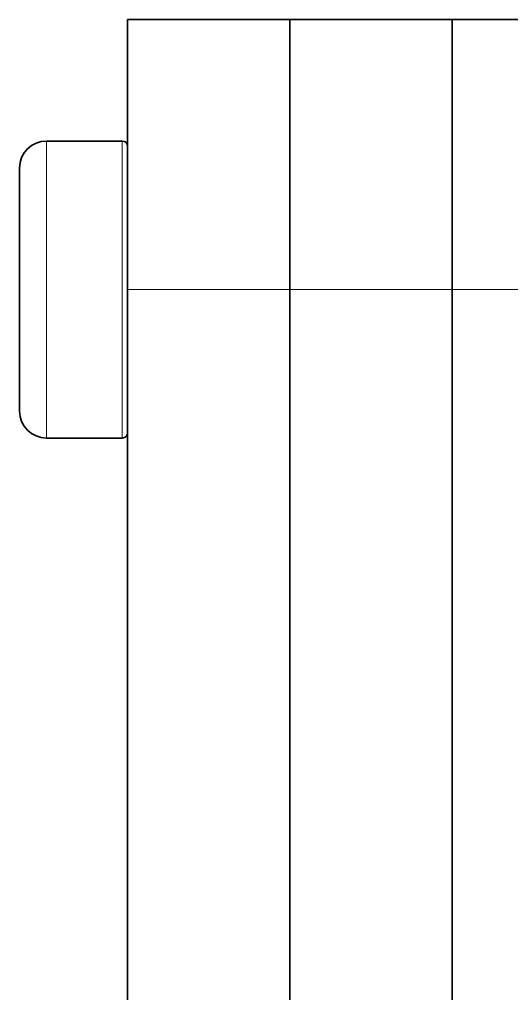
# Model space of a CAD drawing. Extents: x 291 to 834, y 188 to 661.
# Drawn here: x 664.26 to 673.36, y 346.8 to 364.84 of the extents above; entities that cross this region are included whole.
import ezdxf

# ---------------------------------------------------------------- set-up
doc = ezdxf.new("R2010")
doc.units = 0

msp = doc.modelspace()

# ---------------------------------------------------------------- linework, layer by layer
at = {"color": 7, "lineweight": 35, "ltscale": 0.058608}
msp.add_line((666.259, 364.839), (666.259, 362.495), dxfattribs=at)
at = {"color": 7, "lineweight": 35, "ltscale": 0.075}
for p, q in [((669.259, 364.839), (666.259, 364.839)), ((672.259, 364.839), (669.259, 364.839)), ((672.259, 364.839), (675.259, 364.839))]:
    msp.add_line(p, q, dxfattribs=at)
at = {"color": 7, "lineweight": 35, "ltscale": 0.125}
for p, q in [((666.259, 364.839), (666.259, 359.839)), ((669.259, 364.839), (669.259, 359.839)), ((669.259, 364.839), (669.259, 359.839)), ((672.259, 364.839), (672.259, 359.839)), ((672.259, 364.839), (672.259, 359.839))]:
    msp.add_line(p, q, dxfattribs=at)
at = {"color": 7, "lineweight": 13, "ltscale": 0.035789}
for p, q in [((664.759, 362.589), (664.759, 361.158)), ((666.159, 362.589), (666.159, 361.158))]:
    msp.add_line(p, q, dxfattribs=at)
at = {"color": 7, "lineweight": 35, "ltscale": 0.034999}
for p, q in [((666.159, 362.589), (664.759, 362.589)), ((666.159, 357.089), (664.759, 357.089))]:
    msp.add_line(p, q, dxfattribs=at)
at = {"color": 7, "lineweight": 35, "ltscale": 0.034489}
msp.add_line((666.259, 362.489), (666.259, 361.11), dxfattribs=at)
at = {"color": 7, "lineweight": 35, "ltscale": 0.029282}
msp.add_line((664.259, 362.089), (664.259, 360.918), dxfattribs=at)
at = {"color": 7, "lineweight": 13, "ltscale": 0.101711}
for p, q in [((664.759, 361.158), (664.759, 357.089)), ((666.159, 361.158), (666.159, 357.089))]:
    msp.add_line(p, q, dxfattribs=at)
at = {"color": 7, "lineweight": 35, "ltscale": 0.098012}
msp.add_line((666.259, 361.11), (666.259, 357.189), dxfattribs=at)
at = {"color": 7, "lineweight": 35, "ltscale": 0.083218}
msp.add_line((664.259, 360.918), (664.259, 357.589), dxfattribs=at)
at = {"color": 7, "lineweight": 13, "ltscale": 0.075}
for p, q in [((669.259, 359.839), (666.259, 359.839)), ((672.259, 359.839), (669.259, 359.839)), ((672.259, 359.839), (675.259, 359.839))]:
    msp.add_line(p, q, dxfattribs=at)
at = {"color": 7, "lineweight": 35}
for p, q in [((666.259, 294.079), (666.259, 359.839)), ((669.259, 294.079), (669.259, 359.839)), ((669.259, 294.079), (669.259, 359.839)), ((672.259, 294.079), (672.259, 359.839)), ((672.259, 294.079), (672.259, 359.839)), ((666.259, 357.186), (666.259, 296.732))]:
    msp.add_line(p, q, dxfattribs=at)
for centre, radius, start, end in [((664.759, 362.089), 0.5, 90, 180), ((666.159, 362.489), 0.1, 0.0336, 89.9664), ((664.759, 357.589), 0.5, 180, 270), ((666.159, 357.189), 0.1, 270.0336, 359.9664)]:
    msp.add_arc(centre, radius, start, end, dxfattribs=at)

doc.saveas('drawing.dxf')
